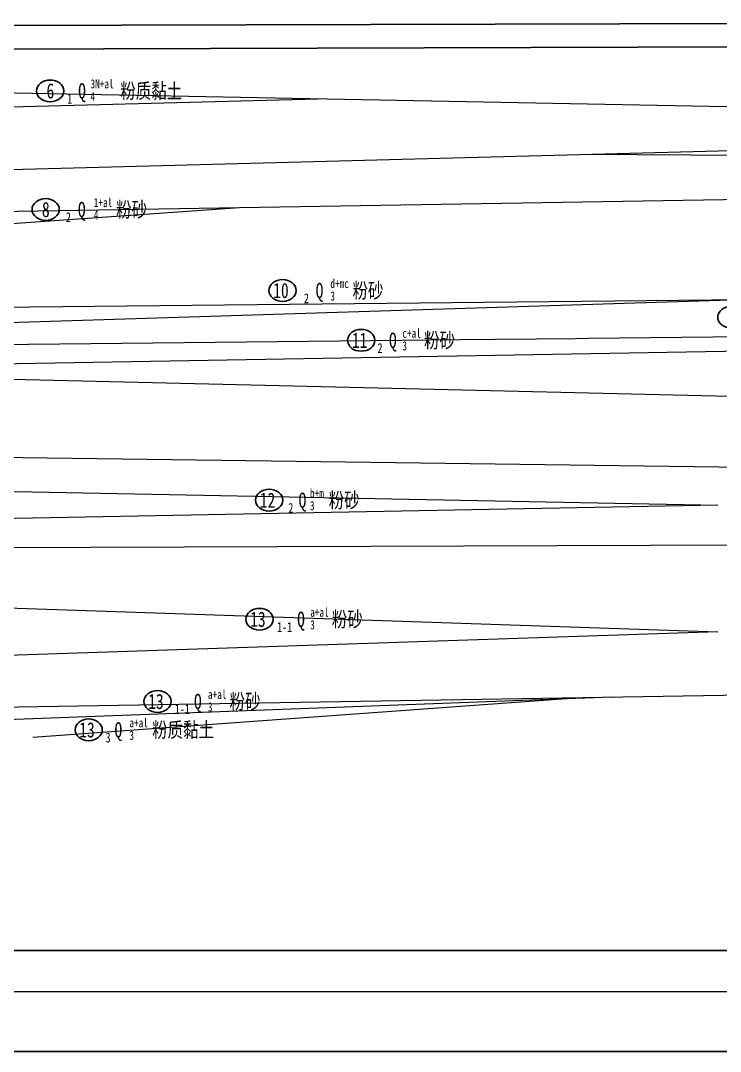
# Model space of a CAD drawing. Header units: millimetres. Extents: x 946 to 3601, y 223 to 2569.
# Drawn here: x 1609.2 to 1686.3, y 483.1 to 596.7 of the extents above; entities that cross this region are included whole.
import ezdxf

# ---------------------------------------------------------------- set-up
doc = ezdxf.new("R2010")
doc.units = ezdxf.units.MM
doc.layers.add('地质-地层符号', color=3, linetype='Continuous')
doc.layers.add('地质-地面线', color=7, linetype='Continuous')
doc.layers.add('地质-地层线', color=7, linetype='Continuous', lineweight=15)
doc.layers.add('地质-标注栏', color=1, linetype='Continuous', lineweight=25)
doc.styles.add('地层编号', font='', dxfattribs={"width": 0.7, "height": 3})
doc.styles.add('岩土名称', font='', dxfattribs={"width": 0.7, "height": 3})
doc.styles.add('时代', font='', dxfattribs={"width": 0.7, "height": 3})
doc.styles.get('地层编号').set_extended_font_data('仿宋_GB2312')
doc.styles.get('岩土名称').set_extended_font_data('仿宋_GB2312')
doc.styles.get('时代').set_extended_font_data('仿宋_GB2312')

# ---------------------------------------------------------------- blocks, each defined once
blk = doc.blocks.new('WipeoutBlock')
at = {"color": 7}
blk.add_wipeout([(0, 0), (0, 1), (1, 1), (1, 0)], dxfattribs=at)

msp = doc.modelspace()

# ---------------------------------------------------------------- linework, layer by layer
at = {"color": 7, "linetype": 'Continuous'}
msp.add_line((1597.89, 593.52), (1793.69, 594.08), dxfattribs=at)
at = {"layer": '地质-地层符号', "color": 7, "linetype": 'Continuous'}
for centre in [(1612.46, 588.94), (1611.96, 575.88), (1638.06, 566.95), (1687.49, 564.01), (1646.72, 561.47), (1636.58, 543.86), (1635.52, 530.74), (1624.29, 521.69), (1616.7, 518.56)]:
    msp.add_ellipse(centre, major_axis=(-1.5, 0), ratio=0.8, dxfattribs=at)
at = {"layer": '地质-地层线', "color": 7}
for p, q in [((1597.89, 588.92), (1793.69, 585.18)), ((1597.89, 586.92), (1641.89, 588.08)), ((1597.89, 580.02), (1793.69, 585.18)), ((1671.31, 581.96), (1793.69, 581.18)), ((1597.89, 575.52), (1793.69, 578.78)), ((1597.89, 573.62), (1633.32, 576.11)), ((1597.89, 565.02), (1793.69, 567.08)), ((1597.89, 557.42), (1793.69, 552.78)), ((1597.89, 548.72), (1793.69, 546.08)), ((1597.89, 545.02), (1686, 543.32)), ((1686, 543.32), (1597.89, 541.62)), ((1597.89, 538.62), (1793.69, 539.28)), ((1597.89, 532.32), (1686, 529.37)), ((1686, 529.37), (1597.89, 526.42)), ((1597.89, 520.92), (1793.69, 524.18)), ((1597.89, 519.32), (1674.3, 522.2)), ((1610.53, 517.75), (1668.83, 521.99)), ((1565.37, 489.75), (1818.86, 489.75))]:
    msp.add_line(p, q, dxfattribs=at)
at = {"layer": '地质-地面线', "color": 7, "linetype": 'Continuous'}
msp.add_line((1597.89, 596.12), (1793.69, 596.68), dxfattribs=at)
at = {"layer": '地质-标注栏', "linetype": 'Continuous'}
for p, q in [((1565.37, 494.25), (1818.86, 494.25)), ((1565.37, 483.15), (1818.86, 483.15))]:
    msp.add_line(p, q, dxfattribs=at)

# ---------------------------------------------------------------- block references
at = {"linetype": 'Continuous', "zscale": 2.777}
for p, xscale, yscale in [((1654.23, 560.24), 6.724062580758947, 2.550636972973135), ((1661.67, 560.24), 8.625211754463809, 2.446762162162372)]:
    msp.add_blockref('WipeoutBlock', p, dxfattribs=dict(at, xscale=xscale, yscale=yscale))

# ---------------------------------------------------------------- texts
at = {"layer": '地质-地层符号', "color": 7, "linetype": 'Continuous', "width": 0.75}
for s, height, style, p in [('6', 1.67, '地层编号', (1612.05, 588.11)), ('Q', 1.67, '时代', (1615.54, 588.11)), ('3N+al', 1, '时代', (1616.9, 589.22)), ('粉质黏土', 1.666, '岩土名称', (1620.18, 588.11)), ('1', 1.08, '地层编号', (1614.34, 587.55)), ('4', 1, '时代', (1616.9, 587.83)), ('1+al', 1, '时代', (1617.26, 576.15)), ('粉砂', 1.666, '岩土名称', (1619.72, 575.04)), ('8', 1.67, '地层编号', (1611.55, 575.04)), ('Q', 1.67, '时代', (1615.51, 575.04)), ('4', 1, '时代', (1617.26, 574.77)), ('2', 1.08, '地层编号', (1614.19, 574.49)), ('10', 1.666, '地层编号', (1637.03, 566.12)), ('Q', 1.67, '时代', (1641.7, 566.12)), ('d+mc', 1, '时代', (1643.32, 567.23)), ('粉砂', 1.666, '岩土名称', (1645.76, 566.12)), ('2', 1.08, '地层编号', (1640.41, 565.56)), ('3', 1, '时代', (1643.32, 565.84)), ('11', 1.666, '地层编号', (1645.69, 560.64)), ('Q', 1.67, '时代', (1649.78, 560.64)), ('c+al', 1, '时代', (1651.25, 561.75)), ('2', 1.08, '地层编号', (1648.52, 560.08)), ('3', 1, '时代', (1651.25, 560.36)), ('b+m', 1, '时代', (1641.07, 544.13)), ('12', 1.666, '地层编号', (1635.55, 543.02)), ('Q', 1.67, '时代', (1639.82, 543.02)), ('粉砂', 1.666, '岩土名称', (1643.14, 543.02)), ('2', 1.08, '地层编号', (1638.69, 542.47)), ('3', 1, '时代', (1641.07, 542.75)), ('13', 1.666, '地层编号', (1634.49, 529.91)), ('Q', 1.67, '时代', (1639.66, 529.91)), ('a+al', 1, '时代', (1641.1, 531.02)), ('粉砂', 1.666, '岩土名称', (1643.48, 529.91)), ('1-1', 1.083, '地层编号', (1637.45, 529.35)), ('3', 1, '时代', (1641.1, 529.63)), ('13', 1.666, '地层编号', (1623.26, 520.86)), ('Q', 1.67, '时代', (1628.3, 520.86)), ('a+al', 1, '时代', (1629.83, 521.97)), ('粉砂', 1.666, '岩土名称', (1632.22, 520.86)), ('1-1', 1.083, '地层编号', (1626.18, 520.3)), ('3', 1, '时代', (1629.83, 520.58)), ('13', 1.666, '地层编号', (1615.67, 517.73)), ('Q', 1.67, '时代', (1619.54, 517.73)), ('a+al', 1, '时代', (1621.18, 518.84)), ('粉质黏土', 1.666, '岩土名称', (1623.69, 517.73)), ('3', 1.08, '地层编号', (1618.56, 517.17)), ('3', 1, '时代', (1621.18, 517.45))]:
    msp.add_text(s, height=height, dxfattribs=dict(at, style=style)).set_placement(p)

# ---------------------------------------------------------------- next in the draw order: linework, layer by layer
at = {"layer": '地质-地层线', "color": 7}
for p, q in [((1597.89, 563.12), (1688.62, 565.98)), ((1597.89, 560.92), (1793.69, 562.98)), ((1597.89, 558.72), (1720.96, 560.86))]:
    msp.add_line(p, q, dxfattribs=at)

# ---------------------------------------------------------------- next in the draw order: texts
at = {"layer": '地质-地层符号', "color": 7, "linetype": 'Continuous', "style": '岩土名称', "width": 0.75}
msp.add_text('粉砂', height=1.666, dxfattribs=at).set_placement((1653.64, 560.64))

doc.saveas('drawing.dxf')
